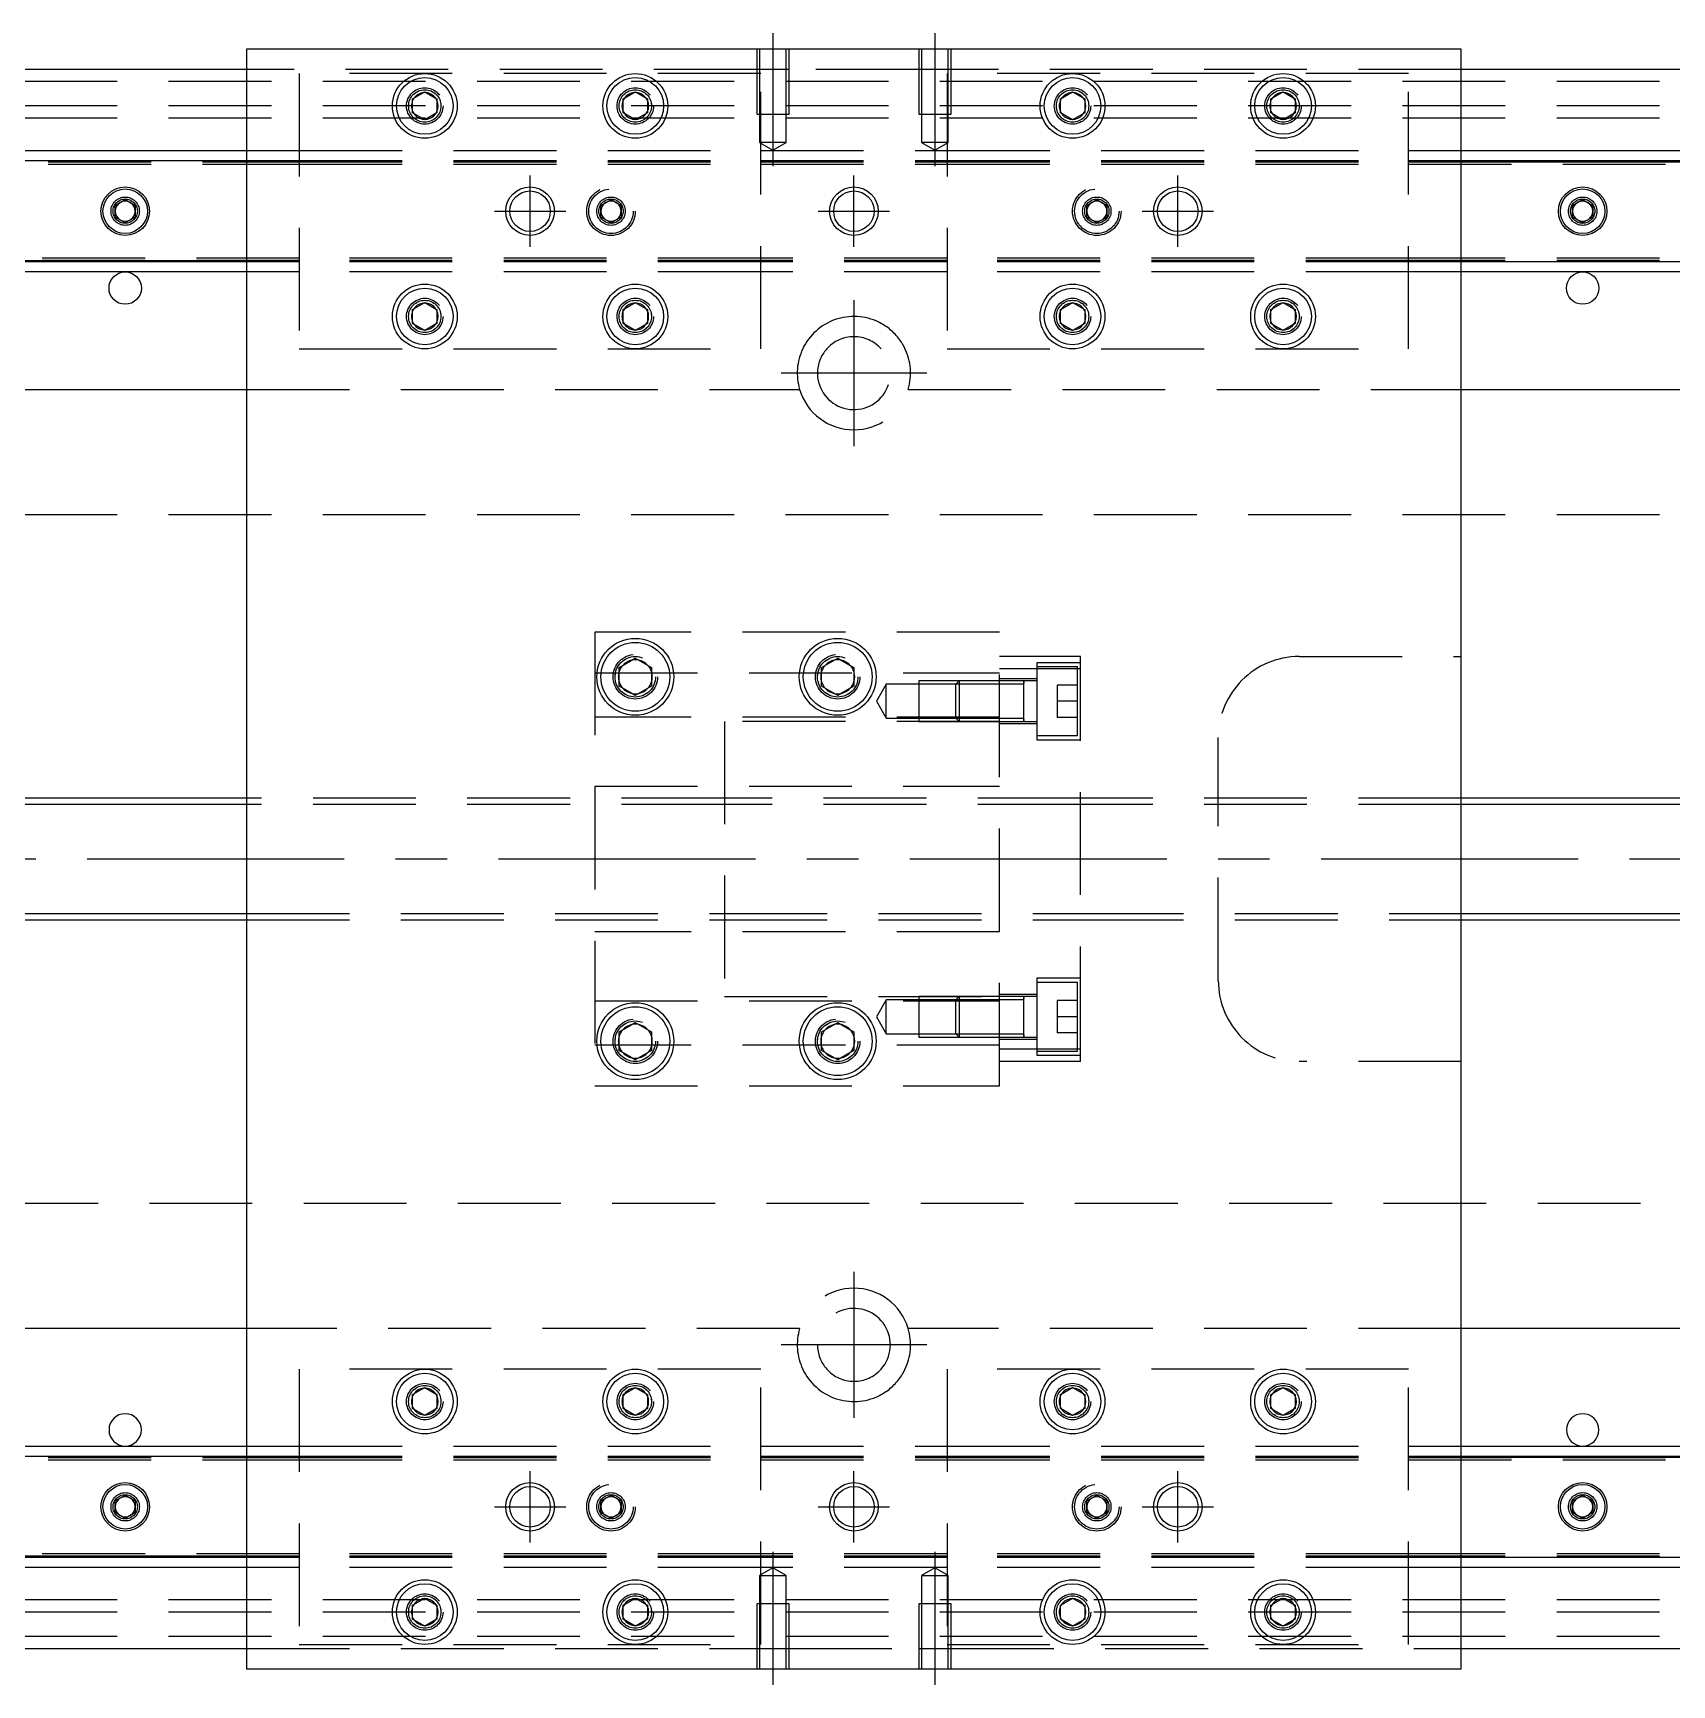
# Model space of a CAD drawing. Extents: x -14 to 789, y -276 to 102.
# Drawn here: x 188.6 to 391, y -102 to 102 of the extents above; entities that cross this region are included whole.
import ezdxf

# ---------------------------------------------------------------- set-up
doc = ezdxf.new("R2010")
doc.units = 0
doc.linetypes.add('CENTER', pattern=[50.8, 31.75, -6.35, 6.35, -6.35])
doc.linetypes.add('DASHED', pattern=[19.05, 12.7, -6.35])
doc.layers.get('0').update_dxf_attribs({"linetype": 'CONTINUOUS'})
doc.layers.add('CENTER', color=1, linetype='CENTER')

msp = doc.modelspace()

# ---------------------------------------------------------------- linework, layer by layer
at = {"color": 7, "linetype": 'CONTINUOUS'}
for p, q in [((215, 100), (215, -100)), ((365, 100), (215, 100)), ((365, -100), (365, 100)), ((215, 97.5), (0, 97.5)), ((580, 97.5), (365, 97.5)), ((235.5, 93.866026), (237, 94.73205)), ((235.5, 92.133974), (235.5, 93.866026)), ((237, 94.73205), (238.5, 93.866026)), ((238.5, 93.866026), (238.5, 92.133974)), ((261.5, 93.866026), (263, 94.73205)), ((261.5, 92.133974), (261.5, 93.866026)), ((263, 94.73205), (264.5, 93.866026)), ((264.5, 93.866026), (264.5, 92.133974)), ((315.5, 93.866026), (317, 94.73205)), ((315.5, 92.133974), (315.5, 93.866026)), ((317, 94.73205), (318.5, 93.866026)), ((318.5, 93.866026), (318.5, 92.133974)), ((341.5, 93.866026), (343, 94.73205)), ((341.5, 92.133974), (341.5, 93.866026)), ((343, 94.73205), (344.5, 93.866026)), ((344.5, 93.866026), (344.5, 92.133974)), ((237, 91.26795), (235.5, 92.133974)), ((238.5, 92.133974), (237, 91.26795)), ((263, 91.26795), (261.5, 92.133974)), ((264.5, 92.133974), (263, 91.26795)), ((317, 91.26795), (315.5, 92.133974)), ((318.5, 92.133974), (317, 91.26795)), ((343, 91.26795), (341.5, 92.133974)), ((344.5, 92.133974), (343, 91.26795)), ((0, 87.5), (215, 87.5)), ((0, 86.247728), (215, 86.247728)), ((365, 87.5), (580, 87.5)), ((365, 86.247728), (580, 86.247728)), ((198.75, 80.721688), (200, 81.443376)), ((198.75, 79.278312), (198.75, 80.721688)), ((200, 81.443376), (201.25, 80.721688)), ((201.25, 80.721688), (201.25, 79.278312)), ((378.75, 80.721688), (380, 81.443376)), ((378.75, 79.278312), (378.75, 80.721688)), ((380, 81.443376), (381.25, 80.721688)), ((381.25, 80.721688), (381.25, 79.278312)), ((200, 78.556624), (198.75, 79.278312)), ((201.25, 79.278312), (200, 78.556624)), ((380, 78.556624), (378.75, 79.278312)), ((381.25, 79.278312), (380, 78.556624)), ((215, 73.752272), (0, 73.752272)), ((580, 73.752272), (365, 73.752272)), ((215, 72.5), (0, 72.5)), ((580, 72.5), (365, 72.5)), ((235.5, 67.866026), (237, 68.73205)), ((235.5, 66.133974), (235.5, 67.866026)), ((237, 68.73205), (238.5, 67.866026)), ((238.5, 67.866026), (238.5, 66.133974)), ((261.5, 67.866026), (263, 68.73205)), ((261.5, 66.133974), (261.5, 67.866026)), ((263, 68.73205), (264.5, 67.866026)), ((264.5, 67.866026), (264.5, 66.133974)), ((315.5, 67.866026), (317, 68.73205)), ((315.5, 66.133974), (315.5, 67.866026)), ((317, 68.73205), (318.5, 67.866026)), ((318.5, 67.866026), (318.5, 66.133974)), ((341.5, 67.866026), (343, 68.73205)), ((341.5, 66.133974), (341.5, 67.866026)), ((343, 68.73205), (344.5, 67.866026)), ((344.5, 67.866026), (344.5, 66.133974)), ((237, 65.26795), (235.5, 66.133974)), ((238.5, 66.133974), (237, 65.26795)), ((263, 65.26795), (261.5, 66.133974)), ((264.5, 66.133974), (263, 65.26795)), ((317, 65.26795), (315.5, 66.133974)), ((318.5, 66.133974), (317, 65.26795)), ((343, 65.26795), (341.5, 66.133974)), ((344.5, 66.133974), (343, 65.26795)), ((176.708204, 58), (215, 58)), ((365, 58), (403.291796, 58)), ((261, 23.6547), (263, 24.809402)), ((263, 24.809402), (265, 23.6547)), ((286, 23.6547), (288, 24.809402)), ((288, 24.809402), (290, 23.6547)), ((261, 21.3453), (261, 23.6547)), ((265, 23.6547), (265, 21.3453)), ((286, 21.3453), (286, 23.6547)), ((290, 23.6547), (290, 21.3453)), ((263, 20.190598), (261, 21.3453)), ((265, 21.3453), (263, 20.190598)), ((288, 20.190598), (286, 21.3453)), ((290, 21.3453), (288, 20.190598)), ((311, 16.985566), (311, 16.986424)), ((215, 7.5), (40.5, 7.5)), ((530, 7.5), (365, 7.5)), ((40.5, -7.5), (215, -7.5)), ((365, -7.5), (530, -7.5)), ((311, -17.385572), (311, -16.985566)), ((261, -21.3453), (263, -20.190598)), ((263, -20.190598), (265, -21.3453)), ((286, -21.3453), (288, -20.190598)), ((288, -20.190598), (290, -21.3453)), ((261, -23.6547), (261, -21.3453)), ((265, -21.3453), (265, -23.6547)), ((286, -23.6547), (286, -21.3453)), ((290, -21.3453), (290, -23.6547)), ((311, -21.985576), (311, -21.585572)), ((263, -24.809402), (261, -23.6547)), ((265, -23.6547), (263, -24.809402)), ((288, -24.809402), (286, -23.6547)), ((290, -23.6547), (288, -24.809402)), ((215, -58), (176.708204, -58)), ((403.291796, -58), (365, -58)), ((235.5, -66.133974), (237, -65.26795)), ((237, -65.26795), (238.5, -66.133974)), ((261.5, -66.133974), (263, -65.26795)), ((263, -65.26795), (264.5, -66.133974)), ((315.5, -66.133974), (317, -65.26795)), ((317, -65.26795), (318.5, -66.133974)), ((341.5, -66.133974), (343, -65.26795)), ((343, -65.26795), (344.5, -66.133974)), ((235.5, -67.866026), (235.5, -66.133974)), ((238.5, -66.133974), (238.5, -67.866026)), ((261.5, -67.866026), (261.5, -66.133974)), ((264.5, -66.133974), (264.5, -67.866026)), ((315.5, -67.866026), (315.5, -66.133974)), ((318.5, -66.133974), (318.5, -67.866026)), ((341.5, -67.866026), (341.5, -66.133974)), ((344.5, -66.133974), (344.5, -67.866026)), ((237, -68.73205), (235.5, -67.866026)), ((238.5, -67.866026), (237, -68.73205)), ((263, -68.73205), (261.5, -67.866026)), ((264.5, -67.866026), (263, -68.73205)), ((317, -68.73205), (315.5, -67.866026)), ((318.5, -67.866026), (317, -68.73205)), ((343, -68.73205), (341.5, -67.866026)), ((344.5, -67.866026), (343, -68.73205)), ((0, -72.5), (215, -72.5)), ((365, -72.5), (580, -72.5)), ((0, -73.752272), (215, -73.752272)), ((365, -73.752272), (580, -73.752272)), ((198.75, -79.278312), (200, -78.556624)), ((198.75, -80.721688), (198.75, -79.278312)), ((200, -78.556624), (201.25, -79.278312)), ((201.25, -79.278312), (201.25, -80.721688)), ((378.75, -79.278312), (380, -78.556624)), ((378.75, -80.721688), (378.75, -79.278312)), ((380, -78.556624), (381.25, -79.278312)), ((381.25, -79.278312), (381.25, -80.721688)), ((200, -81.443376), (198.75, -80.721688)), ((201.25, -80.721688), (200, -81.443376)), ((380, -81.443376), (378.75, -80.721688)), ((381.25, -80.721688), (380, -81.443376)), ((215, -86.247728), (0, -86.247728)), ((215, -87.5), (0, -87.5)), ((580, -86.247728), (365, -86.247728)), ((580, -87.5), (365, -87.5)), ((235.5, -92.133974), (237, -91.26795)), ((237, -91.26795), (238.5, -92.133974)), ((261.5, -92.133974), (263, -91.26795)), ((263, -91.26795), (264.5, -92.133974)), ((315.5, -92.133974), (317, -91.26795)), ((317, -91.26795), (318.5, -92.133974)), ((341.5, -92.133974), (343, -91.26795)), ((343, -91.26795), (344.5, -92.133974)), ((235.5, -93.866026), (235.5, -92.133974)), ((238.5, -92.133974), (238.5, -93.866026)), ((261.5, -93.866026), (261.5, -92.133974)), ((264.5, -92.133974), (264.5, -93.866026)), ((315.5, -93.866026), (315.5, -92.133974)), ((318.5, -92.133974), (318.5, -93.866026)), ((341.5, -93.866026), (341.5, -92.133974)), ((344.5, -92.133974), (344.5, -93.866026)), ((237, -94.73205), (235.5, -93.866026)), ((238.5, -93.866026), (237, -94.73205)), ((263, -94.73205), (261.5, -93.866026)), ((264.5, -93.866026), (263, -94.73205)), ((317, -94.73205), (315.5, -93.866026)), ((318.5, -93.866026), (317, -94.73205)), ((343, -94.73205), (341.5, -93.866026)), ((344.5, -93.866026), (343, -94.73205)), ((0, -97.5), (215, -97.5)), ((365, -97.5), (580, -97.5)), ((215, -100), (365, -100))]:
    msp.add_line(p, q, dxfattribs=at)
at = {"color": 3, "linetype": 'DASHED'}
for p, q in [((278.000006, 100), (278.000006, 92)), ((278.35, 100), (278.35, 92)), ((281.65, 92), (281.65, 100)), ((281.999994, 92), (281.999994, 100)), ((298.000006, 100), (298.000006, 92)), ((298.35, 100), (298.35, 92)), ((301.65, 92), (301.65, 100)), ((301.999994, 92), (301.999994, 100)), ((580, 96), (0, 96)), ((278.000006, 97.5), (215, 97.5)), ((278.5, 97), (221.5, 97)), ((221.5, 97), (221.5, 63)), ((281.999994, 97.5), (278.000006, 97.5)), ((278.5, 63), (278.5, 97)), ((298.000006, 97.5), (281.999994, 97.5)), ((301.999994, 97.5), (298.000006, 97.5)), ((301.5, 97), (301.5, 63)), ((358.5, 97), (301.5, 97)), ((365, 97.5), (301.999994, 97.5)), ((358.5, 63), (358.5, 97)), ((580, 93), (0, 93)), ((235, 93), (235.030168, 93.346066)), ((264.973226, 93.326156), (265, 93)), ((278.000006, 92), (281.999994, 92)), ((278.35, 92), (278.35, 88.5)), ((281.65, 88.5), (281.65, 92)), ((298.000006, 92), (301.999994, 92)), ((298.35, 92), (298.35, 88.5)), ((301.65, 88.5), (301.65, 92)), ((315, 93), (315.023172, 93.30356)), ((344.973226, 93.326156), (345, 93)), ((580, 91.5), (0, 91.5)), ((281.65, 88.5), (278.35, 88.5)), ((278.35, 88.5), (280, 87.547372)), ((280, 87.547372), (281.65, 88.5)), ((301.65, 88.5), (298.35, 88.5)), ((298.35, 88.5), (300, 87.547372)), ((300, 87.547372), (301.65, 88.5)), ((0, 86.1147), (215, 86.1147)), ((0, 86.1), (221.5, 86.1)), ((0, 85.8), (221.5, 85.8)), ((215, 87.5), (221.5, 87.5)), ((215, 86.247728), (221.5, 86.247728)), ((215, 86.1147), (221.5, 86.1147)), ((221.5, 87.5), (278.5, 87.5)), ((221.5, 86.247728), (278.5, 86.247728)), ((221.5, 86.1147), (278.5, 86.1147)), ((221.5, 86.1), (278.5, 86.1)), ((221.5, 86.1), (278.5, 86.1)), ((221.5, 85.8), (278.5, 85.8)), ((221.5, 85.8), (278.5, 85.8)), ((278.5, 87.5), (301.5, 87.5)), ((278.5, 86.247728), (301.5, 86.247728)), ((278.5, 86.1147), (301.5, 86.1147)), ((278.5, 86.1), (301.5, 86.1)), ((278.5, 85.8), (301.5, 85.8)), ((301.5, 87.5), (358.5, 87.5)), ((301.5, 86.247728), (358.5, 86.247728)), ((301.5, 86.1147), (358.5, 86.1147)), ((301.5, 86.1), (358.5, 86.1)), ((301.5, 86.1), (358.5, 86.1)), ((301.5, 85.8), (358.5, 85.8)), ((301.5, 85.8), (358.5, 85.8)), ((358.5, 87.5), (365, 87.5)), ((358.5, 86.247728), (365, 86.247728)), ((358.5, 86.1147), (365, 86.1147)), ((358.5, 86.1), (580, 86.1)), ((358.5, 85.8), (580, 85.8)), ((365, 86.1147), (580, 86.1147)), ((201.477374, 80.25955), (201.5, 80)), ((258.5, 80), (258.516134, 80.21941)), ((258.75, 80.721688), (260, 81.443376)), ((258.75, 79.278312), (258.75, 80.721688)), ((260, 81.443376), (261.25, 80.721688)), ((261.25, 80.721688), (261.25, 79.278312)), ((318.75, 80.721688), (320, 81.443376)), ((318.75, 79.278312), (318.75, 80.721688)), ((320, 81.443376), (321.25, 80.721688)), ((321.25, 80.721688), (321.25, 79.278312)), ((321.477374, 80.25955), (321.5, 80)), ((378.5, 80), (378.516134, 80.21941)), ((260, 78.556624), (258.75, 79.278312)), ((261.25, 79.278312), (260, 78.556624)), ((320, 78.556624), (318.75, 79.278312)), ((321.25, 79.278312), (320, 78.556624)), ((221.5, 74.2), (0, 74.2)), ((221.5, 73.9), (0, 73.9)), ((215, 73.8853), (0, 73.8853)), ((221.5, 73.8853), (215, 73.8853)), ((221.5, 73.752272), (215, 73.752272)), ((278.5, 74.2), (221.5, 74.2)), ((278.5, 73.9), (221.5, 73.9)), ((278.5, 73.8853), (221.5, 73.8853)), ((278.5, 73.752272), (221.5, 73.752272)), ((301.5, 74.2), (278.5, 74.2)), ((301.5, 73.9), (278.5, 73.9)), ((301.5, 73.8853), (278.5, 73.8853)), ((301.5, 73.752272), (278.5, 73.752272)), ((358.5, 74.2), (301.5, 74.2)), ((358.5, 73.9), (301.5, 73.9)), ((358.5, 73.8853), (301.5, 73.8853)), ((358.5, 73.752272), (301.5, 73.752272)), ((580, 74.2), (358.5, 74.2)), ((580, 73.9), (358.5, 73.9)), ((365, 73.8853), (358.5, 73.8853)), ((365, 73.752272), (358.5, 73.752272)), ((580, 73.8853), (365, 73.8853)), ((221.5, 72.5), (215, 72.5)), ((278.5, 72.5), (221.5, 72.5)), ((301.5, 72.5), (278.5, 72.5)), ((358.5, 72.5), (301.5, 72.5)), ((365, 72.5), (358.5, 72.5)), ((238.973226, 67.326156), (239, 67)), ((264.973226, 67.326156), (265, 67)), ((344.973226, 67.326156), (345, 67)), ((315, 67), (315.023172, 67.30356)), ((221.5, 63), (278.5, 63)), ((301.5, 63), (358.5, 63)), ((215, 58), (283.291796, 58)), ((296.708204, 58), (365, 58)), ((580, 42.5), (12.5, 42.5)), ((258, 28), (258, -28)), ((308, 28), (258, 28)), ((308, -28), (308, 28)), ((318, 25), (308, 25)), ((318, 23.49468), (318, 25)), ((345, 25), (365, 25)), ((258, 23), (308, 23)), ((260.5, 22.5), (260.534018, 22.911016)), ((285.5, 22.5), (285.52689, 22.865682)), ((318, 23.49468), (308, 23.49468)), ((312.6, 24.235572), (312.6, 14.735572)), ((318, 24.235572), (312.6, 24.235572)), ((317.6, 23.735572), (312.6, 23.735572)), ((317.6, 15.235572), (317.6, 23.735572)), ((318, -23.49468), (318, 23.49468)), ((294, 21.585572), (292.787564, 19.485572)), ((294, 17.385572), (294, 21.585572)), ((298, 21.585572), (294, 21.585572)), ((298, 21.985566), (298, 16.985576)), ((303, 21.985566), (298, 21.985566)), ((302.6, 21.585572), (298, 21.585572)), ((303, 21.985572), (302.6, 21.585572)), ((302.6, 17.385572), (302.6, 21.585572)), ((308, 21.585572), (302.6, 21.585572)), ((303, 21.985572), (303, 16.985572)), ((308, 21.98557), (303, 21.985572)), ((308, 21.985566), (303, 21.985566)), ((312.6, 22.235572), (308, 22.235572)), ((311.005, 21.985572), (308, 21.98557)), ((311, 21.585572), (308, 21.585572)), ((312.6, 21.985572), (310.995, 21.985572)), ((311, 21.728174), (311, 21.985572)), ((311, 21.985572), (311, 21.728122)), ((311, 17.24302), (311, 21.728174)), ((315.1, 21.485572), (315.1, 19.485572)), ((317.6, 21.485572), (315.1, 21.485572)), ((292.787564, 19.485572), (294, 17.385572)), ((317.6, 19.485572), (315.1, 19.485572)), ((315.1, 19.485572), (315.1, 17.485572)), ((308, 17.5), (258, 17.5)), ((274, 17), (274, -17)), ((308, 17), (274, 17)), ((294, 17.385572), (298, 17.385572)), ((298, 17.385572), (302.6, 17.385572)), ((298, 16.985576), (303, 16.985576)), ((302.6, 17.385572), (303, 16.985572)), ((302.6, 17.385572), (308, 17.385572)), ((303, 16.985576), (308, 16.985576)), ((303, 16.985572), (308, 16.985574)), ((308, 17.385572), (311, 17.385572)), ((308, 16.985574), (311.005, 16.985572)), ((308, 16.735572), (312.6, 16.735572)), ((310.995, 16.985572), (312.6, 16.985572)), ((311, 17.243038), (311, 16.985572)), ((311, 16.985572), (311, 17.24302)), ((317.6, 17.485572), (315.1, 17.485572)), ((312.6, 15.235572), (317.6, 15.235572)), ((312.6, 14.735572), (318, 14.735572)), ((335, -15), (335, 15)), ((258, 9), (308, 9)), ((274, 7.5), (215, 7.5)), ((274, 6.75), (215, 6.75)), ((318, 7.5), (274, 7.5)), ((318, 6.75), (274, 6.75)), ((365, 7.5), (318, 7.5)), ((365, 6.75), (318, 6.75)), ((215, -6.75), (274, -6.75)), ((215, -7.5), (274, -7.5)), ((274, -6.75), (318, -6.75)), ((274, -7.5), (318, -7.5)), ((318, -6.75), (365, -6.75)), ((318, -7.5), (365, -7.5)), ((308, -9), (258, -9)), ((312.6, -14.735572), (312.6, -24.235572)), ((318, -14.735572), (312.6, -14.735572)), ((317.6, -15.235572), (312.6, -15.235572)), ((317.6, -23.735572), (317.6, -15.235572)), ((258, -17.5), (308, -17.5)), ((274, -17), (308, -17)), ((294, -17.385572), (292.787564, -19.485572)), ((294, -21.585572), (294, -17.385572)), ((298, -17.385572), (294, -17.385572)), ((298, -16.985576), (298, -21.985566)), ((303, -16.985576), (298, -16.985576)), ((302.6, -17.385572), (298, -17.385572)), ((303, -16.985572), (302.6, -17.385572)), ((302.6, -21.585572), (302.6, -17.385572)), ((308, -17.385572), (302.6, -17.385572)), ((303, -16.985572), (303, -21.985572)), ((308, -16.985574), (303, -16.985572)), ((308, -16.985576), (303, -16.985576)), ((312.6, -16.735572), (308, -16.735572)), ((311.005, -16.985572), (308, -16.985574)), ((311, -17.385572), (308, -17.385572)), ((312.6, -16.985572), (310.995, -16.985572)), ((311, -17.24297), (311, -16.985572)), ((311, -16.985572), (311, -17.24302)), ((311, -21.728122), (311, -17.24297)), ((315.1, -17.485572), (315.1, -19.485572)), ((317.6, -17.485572), (315.1, -17.485572)), ((292.787564, -19.485572), (294, -21.585572)), ((317.6, -19.485572), (315.1, -19.485572)), ((315.1, -19.485572), (315.1, -21.485572)), ((260.5, -22.5), (260.534018, -22.088984)), ((285.5, -22.5), (285.52689, -22.134318)), ((294, -21.585572), (298, -21.585572)), ((298, -21.585572), (302.6, -21.585572)), ((298, -21.985566), (303, -21.985566)), ((302.6, -21.585572), (303, -21.985572)), ((302.6, -21.585572), (308, -21.585572)), ((303, -21.985566), (308, -21.985566)), ((303, -21.985572), (308, -21.98557)), ((308, -21.585572), (311, -21.585572)), ((308, -21.98557), (311.005, -21.985572)), ((308, -22.235572), (312.6, -22.235572)), ((310.995, -21.985572), (312.6, -21.985572)), ((311, -21.728104), (311, -21.985572)), ((311, -21.985572), (311, -21.728122)), ((317.6, -21.485572), (315.1, -21.485572)), ((308, -23), (258, -23)), ((318, -23.49468), (308, -23.49468)), ((312.6, -23.735572), (317.6, -23.735572)), ((312.6, -24.235572), (318, -24.235572)), ((318, -25), (318, -23.49468)), ((318, -25), (308, -25)), ((365, -25), (345, -25)), ((258, -28), (308, -28)), ((12.5, -42.5), (580, -42.5)), ((283.291796, -58), (215, -58)), ((365, -58), (296.708204, -58)), ((278.5, -63), (221.5, -63)), ((221.5, -63), (221.5, -97)), ((278.5, -97), (278.5, -63)), ((301.5, -63), (301.5, -97)), ((358.5, -63), (301.5, -63)), ((358.5, -97), (358.5, -63)), ((238.973226, -66.673844), (239, -67)), ((264.973226, -66.673844), (265, -67)), ((318.973226, -66.673844), (319, -67)), ((344.973226, -66.673844), (345, -67)), ((215, -72.5), (221.5, -72.5)), ((221.5, -72.5), (278.5, -72.5)), ((278.5, -72.5), (301.5, -72.5)), ((301.5, -72.5), (358.5, -72.5)), ((358.5, -72.5), (365, -72.5)), ((0, -73.8853), (215, -73.8853)), ((0, -73.9), (221.5, -73.9)), ((0, -74.2), (221.5, -74.2)), ((215, -73.752272), (221.5, -73.752272)), ((215, -73.8853), (221.5, -73.8853)), ((221.5, -73.752272), (278.5, -73.752272)), ((221.5, -73.8853), (278.5, -73.8853)), ((221.5, -73.9), (278.5, -73.9)), ((221.5, -74.2), (278.5, -74.2)), ((278.5, -73.752272), (301.5, -73.752272)), ((278.5, -73.8853), (301.5, -73.8853)), ((278.5, -73.9), (301.5, -73.9)), ((278.5, -74.2), (301.5, -74.2)), ((301.5, -73.752272), (358.5, -73.752272)), ((301.5, -73.8853), (358.5, -73.8853)), ((301.5, -73.9), (358.5, -73.9)), ((301.5, -74.2), (358.5, -74.2)), ((358.5, -73.752272), (365, -73.752272)), ((358.5, -73.8853), (365, -73.8853)), ((358.5, -73.9), (580, -73.9)), ((358.5, -74.2), (580, -74.2)), ((365, -73.8853), (580, -73.8853)), ((258.75, -79.278312), (260, -78.556624)), ((258.75, -80.721688), (258.75, -79.278312)), ((260, -78.556624), (261.25, -79.278312)), ((261.25, -79.278312), (261.25, -80.721688)), ((318.75, -79.278312), (320, -78.556624)), ((318.75, -80.721688), (318.75, -79.278312)), ((320, -78.556624), (321.25, -79.278312)), ((321.25, -79.278312), (321.25, -80.721688)), ((198.5, -80), (198.516134, -79.78059)), ((260, -81.443376), (258.75, -80.721688)), ((261.25, -80.721688), (260, -81.443376)), ((261.477374, -79.74045), (261.5, -80)), ((318.5, -80), (318.52041, -79.75339)), ((320, -81.443376), (318.75, -80.721688)), ((321.25, -80.721688), (320, -81.443376)), ((378.5, -80), (378.516134, -79.78059)), ((221.5, -85.8), (0, -85.8)), ((221.5, -86.1), (0, -86.1)), ((215, -86.1147), (0, -86.1147)), ((221.5, -86.1147), (215, -86.1147)), ((221.5, -86.247728), (215, -86.247728)), ((221.5, -87.5), (215, -87.5)), ((278.5, -85.8), (221.5, -85.8)), ((278.5, -85.8), (221.5, -85.8)), ((278.5, -86.1), (221.5, -86.1)), ((278.5, -86.1), (221.5, -86.1)), ((278.5, -86.1147), (221.5, -86.1147)), ((278.5, -86.247728), (221.5, -86.247728)), ((278.5, -87.5), (221.5, -87.5)), ((280, -87.547372), (278.35, -88.5)), ((301.5, -85.8), (278.5, -85.8)), ((301.5, -86.1), (278.5, -86.1)), ((301.5, -86.1147), (278.5, -86.1147)), ((301.5, -86.247728), (278.5, -86.247728)), ((301.5, -87.5), (278.5, -87.5)), ((281.65, -88.5), (280, -87.547372)), ((300, -87.547372), (298.35, -88.5)), ((301.65, -88.5), (300, -87.547372)), ((358.5, -85.8), (301.5, -85.8)), ((358.5, -85.8), (301.5, -85.8)), ((358.5, -86.1), (301.5, -86.1)), ((358.5, -86.1), (301.5, -86.1)), ((358.5, -86.1147), (301.5, -86.1147)), ((358.5, -86.247728), (301.5, -86.247728)), ((358.5, -87.5), (301.5, -87.5)), ((580, -85.8), (358.5, -85.8)), ((580, -86.1), (358.5, -86.1)), ((365, -86.1147), (358.5, -86.1147)), ((365, -86.247728), (358.5, -86.247728)), ((365, -87.5), (358.5, -87.5)), ((580, -86.1147), (365, -86.1147)), ((278.35, -88.5), (280, -88.5)), ((278.35, -88.5), (278.35, -92)), ((280, -88.5), (281.65, -88.5)), ((281.65, -92), (281.65, -88.5)), ((298.35, -88.5), (300, -88.5)), ((298.35, -88.5), (298.35, -92)), ((300, -88.5), (301.65, -88.5)), ((301.65, -92), (301.65, -88.5)), ((580, -91.5), (0, -91.5)), ((580, -93), (0, -93)), ((238.973226, -92.673844), (239, -93)), ((264.973226, -92.673844), (265, -93)), ((281.999994, -92), (278.000006, -92)), ((278.000006, -92), (278.000006, -100)), ((278.35, -92), (278.35, -100)), ((281.65, -100), (281.65, -92)), ((281.999994, -100), (281.999994, -92)), ((301.999994, -92), (298.000006, -92)), ((298.000006, -92), (298.000006, -100)), ((298.35, -92), (298.35, -100)), ((301.65, -100), (301.65, -92)), ((301.999994, -100), (301.999994, -92)), ((315, -93), (315.023172, -92.69644)), ((344.973226, -92.673844), (345, -93)), ((580, -96), (0, -96)), ((215, -97.5), (278.000006, -97.5)), ((221.5, -97), (278.5, -97)), ((278.000006, -97.5), (281.999994, -97.5)), ((281.999994, -97.5), (298.000006, -97.5)), ((298.000006, -97.5), (301.999994, -97.5)), ((301.5, -97), (358.5, -97)), ((301.999994, -97.5), (365, -97.5))]:
    msp.add_line(p, q, dxfattribs=at)
at = {"color": 3, "linetype": 'CONTINUOUS'}
for p, q in [((215, 6.75), (40.5, 6.75)), ((530, 6.75), (365, 6.75)), ((40.5, -6.75), (215, -6.75)), ((365, -6.75), (530, -6.75))]:
    msp.add_line(p, q, dxfattribs=at)
at = {"color": 7, "linetype": 'CONTINUOUS'}
for centre, radius in [((237, 93), 4), ((237, 93), 3.5), ((263, 93), 4), ((263, 93), 3.5), ((317, 93), 4), ((317, 93), 3.5), ((343, 93), 4), ((343, 93), 3.5), ((200, 80), 3), ((200, 80), 2.75), ((250, 80), 2.5), ((290, 80), 3), ((290, 80), 2.5), ((330, 80), 2.5), ((380, 80), 3), ((380, 80), 2.75), ((200, 70.5), 2), ((380, 70.5), 2), ((237, 67), 4), ((237, 67), 3.5), ((263, 67), 4), ((263, 67), 3.5), ((317, 67), 4), ((317, 67), 3.5), ((343, 67), 4), ((343, 67), 3.5), ((263, 22.5), 4.75), ((263, 22.5), 4.25), ((288, 22.5), 4.75), ((288, 22.5), 4.25), ((263, -22.5), 4.75), ((263, -22.5), 4.25), ((288, -22.5), 4.75), ((288, -22.5), 4.25), ((237, -67), 4), ((263, -67), 4), ((317, -67), 4), ((343, -67), 4), ((237, -67), 3.5), ((263, -67), 3.5), ((317, -67), 3.5), ((343, -67), 3.5), ((200, -80), 3), ((200, -80), 2.75), ((250, -80), 2.5), ((290, -80), 3), ((290, -80), 2.5), ((330, -80), 2.5), ((380, -80), 3), ((380, -80), 2.75), ((237, -93), 4), ((237, -93), 3.5), ((263, -93), 4), ((263, -93), 3.5), ((317, -93), 4), ((317, -93), 3.5), ((343, -93), 4), ((343, -93), 3.5)]:
    msp.add_circle(centre, radius, dxfattribs=at)
at = {"color": 3, "linetype": 'DASHED'}
for centre, radius in [((237, 93), 2.25), ((237, 93), 2), ((263, 93), 2.25), ((263, 93), 2), ((317, 93), 2.25), ((317, 93), 2), ((343, 93), 2.25), ((343, 93), 2), ((200, 80), 1.75), ((260, 80), 3), ((260, 80), 2.75), ((260, 80), 1.75), ((320, 80), 3), ((320, 80), 2.75), ((320, 80), 1.75), ((380, 80), 1.75), ((200, 80), 1.5), ((260, 80), 1.5), ((320, 80), 1.5), ((380, 80), 1.5), ((237, 67), 2.25), ((237, 67), 2), ((263, 67), 2.25), ((263, 67), 2), ((317, 67), 2.25), ((317, 67), 2), ((343, 67), 2.25), ((343, 67), 2), ((263, 22.5), 2.75), ((263, 22.5), 2.5), ((288, 22.5), 2.75), ((288, 22.5), 2.5), ((263, -22.5), 2.75), ((263, -22.5), 2.5), ((288, -22.5), 2.75), ((288, -22.5), 2.5), ((237, -67), 2.25), ((237, -67), 2), ((263, -67), 2.25), ((263, -67), 2), ((317, -67), 2.25), ((317, -67), 2), ((343, -67), 2.25), ((343, -67), 2), ((260, -80), 3), ((260, -80), 2.75), ((320, -80), 3), ((320, -80), 2.75), ((200, -80), 1.75), ((200, -80), 1.5), ((260, -80), 1.75), ((260, -80), 1.5), ((320, -80), 1.75), ((320, -80), 1.5), ((380, -80), 1.75), ((380, -80), 1.5), ((237, -93), 2.25), ((237, -93), 2), ((263, -93), 2.25), ((263, -93), 2), ((317, -93), 2.25), ((317, -93), 2), ((343, -93), 2.25), ((343, -93), 2)]:
    msp.add_circle(centre, radius, dxfattribs=at)
at = {"color": 3, "linetype": 'CONTINUOUS'}
for centre in [(250, 80), (330, 80), (250, -80), (330, -80)]:
    msp.add_circle(centre, 3, dxfattribs=at)
at = {"color": 7, "linetype": 'CONTINUOUS'}
for centre, radius, start, end in [((237, 93), 1.65, 144.619977, 155.380023), ((237, 93), 1.65, 95.380023, 144.619977), ((237, 93), 1.65, 84.619977, 95.380023), ((237, 93), 1.65, 35.380023, 84.619977), ((237, 93), 1.65, 24.619977, 35.380023), ((263, 93), 1.65, 144.619977, 155.380023), ((263, 93), 1.65, 95.380023, 144.619977), ((263, 93), 1.65, 84.619977, 95.380023), ((263, 93), 1.65, 35.380023, 84.619977), ((263, 93), 1.65, 24.619977, 35.380023), ((317, 93), 1.65, 144.619977, 155.380023), ((317, 93), 1.65, 95.380023, 144.619977), ((317, 93), 1.65, 84.619977, 95.380023), ((317, 93), 1.65, 35.380023, 84.619977), ((317, 93), 1.65, 24.619977, 35.380023), ((343, 93), 1.65, 144.619977, 155.380023), ((343, 93), 1.65, 95.380023, 144.619977), ((343, 93), 1.65, 84.619977, 95.380023), ((343, 93), 1.65, 35.380023, 84.619977), ((343, 93), 1.65, 24.619977, 35.380023), ((237, 93), 1.65, 155.380023, 180), ((237, 93), 1.65, 180, 204.619977), ((237, 93), 1.65, 204.619977, 215.380023), ((237, 93), 1.65, 215.380023, 264.619977), ((237, 93), 1.65, 275.380023, 324.619977), ((237, 93), 1.65, 324.619977, 335.380023), ((237, 93), 1.65, 335.380023, 24.619977), ((263, 93), 1.65, 155.380023, 180), ((263, 93), 1.65, 180, 204.619977), ((263, 93), 1.65, 204.619977, 215.380023), ((263, 93), 1.65, 215.380023, 264.619977), ((263, 93), 1.65, 275.380023, 324.619977), ((263, 93), 1.65, 324.619977, 335.380023), ((263, 93), 1.65, 335.380023, 24.619977), ((317, 93), 1.65, 155.380023, 180), ((317, 93), 1.65, 180, 204.619977), ((317, 93), 1.65, 204.619977, 215.380023), ((317, 93), 1.65, 215.380023, 264.619977), ((317, 93), 1.65, 275.380023, 324.619977), ((317, 93), 1.65, 324.619977, 335.380023), ((317, 93), 1.65, 335.380023, 24.619977), ((343, 93), 1.65, 155.380023, 180), ((343, 93), 1.65, 180, 204.619977), ((343, 93), 1.65, 204.619977, 215.380023), ((343, 93), 1.65, 215.380023, 264.619977), ((343, 93), 1.65, 275.380023, 324.619977), ((343, 93), 1.65, 324.619977, 335.380023), ((343, 93), 1.65, 335.380023, 24.619977), ((237, 93), 1.65, 264.619977, 275.380023), ((263, 93), 1.65, 264.619977, 275.380023), ((317, 93), 1.65, 264.619977, 275.380023), ((343, 93), 1.65, 264.619977, 275.380023), ((200, 80), 1.25, 120, 180), ((200, 80), 1.25, 180, 240), ((200, 80), 1.25, 60, 120), ((200, 80), 1.25, 0, 60), ((200, 80), 1.25, 300, 0), ((260, 80), 1.25, 300, 180), ((260, 80), 1.25, 180, 240), ((320, 80), 1.25, 300, 180), ((320, 80), 1.25, 180, 240), ((380, 80), 1.25, 120, 180), ((380, 80), 1.25, 180, 240), ((380, 80), 1.25, 60, 120), ((380, 80), 1.25, 0, 60), ((380, 80), 1.25, 300, 0), ((200, 80), 1.25, 240, 300), ((260, 80), 1.25, 240, 300), ((320, 80), 1.25, 240, 300), ((380, 80), 1.25, 240, 300), ((237, 67), 1.65, 155.380023, 180), ((237, 67), 1.65, 144.619977, 155.380023), ((237, 67), 1.65, 95.380023, 144.619977), ((237, 67), 1.65, 84.619977, 95.380023), ((237, 67), 1.65, 35.380023, 84.619977), ((237, 67), 1.65, 24.619977, 35.380023), ((237, 67), 1.65, 335.380023, 24.619977), ((263, 67), 1.65, 155.380023, 180), ((263, 67), 1.65, 144.619977, 155.380023), ((263, 67), 1.65, 95.380023, 144.619977), ((263, 67), 1.65, 84.619977, 95.380023), ((263, 67), 1.65, 35.380023, 84.619977), ((263, 67), 1.65, 24.619977, 35.380023), ((263, 67), 1.65, 335.380023, 24.619977), ((317, 67), 1.65, 155.380023, 180), ((317, 67), 1.65, 144.619977, 155.380023), ((317, 67), 1.65, 95.380023, 144.619977), ((317, 67), 1.65, 84.619977, 95.380023), ((317, 67), 1.65, 35.380023, 84.619977), ((317, 67), 1.65, 24.619977, 35.380023), ((317, 67), 1.65, 335.380023, 24.619977), ((343, 67), 1.65, 155.380023, 180), ((343, 67), 1.65, 144.619977, 155.380023), ((343, 67), 1.65, 95.380023, 144.619977), ((343, 67), 1.65, 84.619977, 95.380023), ((343, 67), 1.65, 35.380023, 84.619977), ((343, 67), 1.65, 24.619977, 35.380023), ((343, 67), 1.65, 335.380023, 24.619977), ((237, 67), 1.65, 180, 204.619977), ((237, 67), 1.65, 204.619977, 215.380023), ((237, 67), 1.65, 215.380023, 264.619977), ((237, 67), 1.65, 264.619977, 275.380023), ((237, 67), 1.65, 275.380023, 324.619977), ((237, 67), 1.65, 324.619977, 335.380023), ((263, 67), 1.65, 180, 204.619977), ((263, 67), 1.65, 204.619977, 215.380023), ((263, 67), 1.65, 215.380023, 264.619977), ((263, 67), 1.65, 264.619977, 275.380023), ((263, 67), 1.65, 275.380023, 324.619977), ((263, 67), 1.65, 324.619977, 335.380023), ((317, 67), 1.65, 180, 204.619977), ((317, 67), 1.65, 204.619977, 215.380023), ((317, 67), 1.65, 215.380023, 264.619977), ((317, 67), 1.65, 264.619977, 275.380023), ((317, 67), 1.65, 275.380023, 324.619977), ((317, 67), 1.65, 324.619977, 335.380023), ((343, 67), 1.65, 180, 204.619977), ((343, 67), 1.65, 204.619977, 215.380023), ((343, 67), 1.65, 215.380023, 264.619977), ((343, 67), 1.65, 264.619977, 275.380023), ((343, 67), 1.65, 275.380023, 324.619977), ((343, 67), 1.65, 324.619977, 335.380023), ((263, 22.5), 2.1, 102.24721, 137.75279), ((263, 22.5), 2.1, 77.75279, 102.24721), ((263, 22.5), 2.1, 42.24721, 77.75279), ((288, 22.5), 2.1, 102.24721, 137.75279), ((288, 22.5), 2.1, 77.75279, 102.24721), ((288, 22.5), 2.1, 42.24721, 77.75279), ((263, 22.5), 2.1, 162.24721, 180), ((263, 22.5), 2.1, 180, 197.75279), ((263, 22.5), 2.1, 137.75279, 162.24721), ((263, 22.5), 2.1, 17.75279, 42.24721), ((263, 22.5), 2.1, 342.24721, 17.75279), ((288, 22.5), 2.1, 162.24721, 180), ((288, 22.5), 2.1, 180, 197.75279), ((288, 22.5), 2.1, 137.75279, 162.24721), ((288, 22.5), 2.1, 17.75279, 42.24721), ((288, 22.5), 2.1, 342.24721, 17.75279), ((263, 22.5), 2.1, 197.75279, 222.24721), ((263, 22.5), 2.1, 222.24721, 257.75279), ((263, 22.5), 2.1, 257.75279, 282.24721), ((263, 22.5), 2.1, 282.24721, 317.75279), ((263, 22.5), 2.1, 317.75279, 342.24721), ((288, 22.5), 2.1, 197.75279, 222.24721), ((288, 22.5), 2.1, 222.24721, 257.75279), ((288, 22.5), 2.1, 257.75279, 282.24721), ((288, 22.5), 2.1, 282.24721, 317.75279), ((288, 22.5), 2.1, 317.75279, 342.24721), ((263, -22.5), 2.1, 162.24721, 180), ((263, -22.5), 2.1, 137.75279, 162.24721), ((263, -22.5), 2.1, 102.24721, 137.75279), ((263, -22.5), 2.1, 77.75279, 102.24721), ((263, -22.5), 2.1, 42.24721, 77.75279), ((263, -22.5), 2.1, 17.75279, 42.24721), ((263, -22.5), 2.1, 342.24721, 17.75279), ((288, -22.5), 2.1, 162.24721, 180), ((288, -22.5), 2.1, 137.75279, 162.24721), ((288, -22.5), 2.1, 102.24721, 137.75279), ((288, -22.5), 2.1, 77.75279, 102.24721), ((288, -22.5), 2.1, 42.24721, 77.75279), ((288, -22.5), 2.1, 17.75279, 42.24721), ((288, -22.5), 2.1, 342.24721, 17.75279), ((263, -22.5), 2.1, 180, 197.75279), ((263, -22.5), 2.1, 197.75279, 222.24721), ((263, -22.5), 2.1, 222.24721, 257.75279), ((263, -22.5), 2.1, 282.24721, 317.75279), ((263, -22.5), 2.1, 317.75279, 342.24721), ((288, -22.5), 2.1, 180, 197.75279), ((288, -22.5), 2.1, 197.75279, 222.24721), ((288, -22.5), 2.1, 222.24721, 257.75279), ((288, -22.5), 2.1, 282.24721, 317.75279), ((288, -22.5), 2.1, 317.75279, 342.24721), ((263, -22.5), 2.1, 257.75279, 282.24721), ((288, -22.5), 2.1, 257.75279, 282.24721), ((237, -67), 1.65, 155.380023, 180), ((237, -67), 1.65, 180, 204.619977), ((237, -67), 1.65, 144.619977, 155.380023), ((237, -67), 1.65, 95.380023, 144.619977), ((237, -67), 1.65, 84.619977, 95.380023), ((237, -67), 1.65, 35.380023, 84.619977), ((237, -67), 1.65, 24.619977, 35.380023), ((237, -67), 1.65, 335.380023, 24.619977), ((263, -67), 1.65, 155.380023, 180), ((263, -67), 1.65, 180, 204.619977), ((263, -67), 1.65, 144.619977, 155.380023), ((263, -67), 1.65, 95.380023, 144.619977), ((263, -67), 1.65, 84.619977, 95.380023), ((263, -67), 1.65, 35.380023, 84.619977), ((263, -67), 1.65, 24.619977, 35.380023), ((263, -67), 1.65, 335.380023, 24.619977), ((317, -67), 1.65, 155.380023, 180), ((317, -67), 1.65, 180, 204.619977), ((317, -67), 1.65, 144.619977, 155.380023), ((317, -67), 1.65, 95.380023, 144.619977), ((317, -67), 1.65, 84.619977, 95.380023), ((317, -67), 1.65, 35.380023, 84.619977), ((317, -67), 1.65, 24.619977, 35.380023), ((317, -67), 1.65, 335.380023, 24.619977), ((343, -67), 1.65, 155.380023, 180), ((343, -67), 1.65, 180, 204.619977), ((343, -67), 1.65, 144.619977, 155.380023), ((343, -67), 1.65, 95.380023, 144.619977), ((343, -67), 1.65, 84.619977, 95.380023), ((343, -67), 1.65, 35.380023, 84.619977), ((343, -67), 1.65, 24.619977, 35.380023), ((343, -67), 1.65, 335.380023, 24.619977), ((200, -70.5), 2, 90, 270), ((200, -70.5), 2, 270, 90), ((237, -67), 1.65, 204.619977, 215.380023), ((237, -67), 1.65, 215.380023, 264.619977), ((237, -67), 1.65, 264.619977, 275.380023), ((237, -67), 1.65, 275.380023, 324.619977), ((237, -67), 1.65, 324.619977, 335.380023), ((263, -67), 1.65, 204.619977, 215.380023), ((263, -67), 1.65, 215.380023, 264.619977), ((263, -67), 1.65, 264.619977, 275.380023), ((263, -67), 1.65, 275.380023, 324.619977), ((263, -67), 1.65, 324.619977, 335.380023), ((317, -67), 1.65, 204.619977, 215.380023), ((317, -67), 1.65, 215.380023, 264.619977), ((317, -67), 1.65, 264.619977, 275.380023), ((317, -67), 1.65, 275.380023, 324.619977), ((317, -67), 1.65, 324.619977, 335.380023), ((343, -67), 1.65, 204.619977, 215.380023), ((343, -67), 1.65, 215.380023, 264.619977), ((343, -67), 1.65, 264.619977, 275.380023), ((343, -67), 1.65, 275.380023, 324.619977), ((343, -67), 1.65, 324.619977, 335.380023), ((380, -70.5), 2, 90, 270), ((380, -70.5), 2, 270, 90), ((200, -80), 1.25, 120, 180), ((200, -80), 1.25, 60, 120), ((200, -80), 1.25, 0, 60), ((260, -80), 1.25, 120, 180), ((260, -80), 1.25, 180, 60), ((260, -80), 1.25, 60, 120), ((320, -80), 1.25, 120, 180), ((320, -80), 1.25, 180, 60), ((320, -80), 1.25, 60, 120), ((380, -80), 1.25, 120, 180), ((380, -80), 1.25, 60, 120), ((380, -80), 1.25, 0, 60), ((200, -80), 1.25, 180, 240), ((200, -80), 1.25, 240, 300), ((200, -80), 1.25, 300, 0), ((380, -80), 1.25, 180, 240), ((380, -80), 1.25, 240, 300), ((380, -80), 1.25, 300, 0), ((237, -93), 1.65, 95.380023, 144.619977), ((237, -93), 1.65, 84.619977, 95.380023), ((237, -93), 1.65, 35.380023, 84.619977), ((263, -93), 1.65, 95.380023, 144.619977), ((263, -93), 1.65, 84.619977, 95.380023), ((263, -93), 1.65, 35.380023, 84.619977), ((317, -93), 1.65, 95.380023, 144.619977), ((317, -93), 1.65, 84.619977, 95.380023), ((317, -93), 1.65, 35.380023, 84.619977), ((343, -93), 1.65, 95.380023, 144.619977), ((343, -93), 1.65, 84.619977, 95.380023), ((343, -93), 1.65, 35.380023, 84.619977), ((237, -93), 1.65, 155.380023, 180), ((237, -93), 1.65, 180, 204.619977), ((237, -93), 1.65, 144.619977, 155.380023), ((237, -93), 1.65, 204.619977, 215.380023), ((237, -93), 1.65, 24.619977, 35.380023), ((237, -93), 1.65, 324.619977, 335.380023), ((237, -93), 1.65, 335.380023, 24.619977), ((263, -93), 1.65, 155.380023, 180), ((263, -93), 1.65, 180, 204.619977), ((263, -93), 1.65, 144.619977, 155.380023), ((263, -93), 1.65, 204.619977, 215.380023), ((263, -93), 1.65, 24.619977, 35.380023), ((263, -93), 1.65, 324.619977, 335.380023), ((263, -93), 1.65, 335.380023, 24.619977), ((317, -93), 1.65, 155.380023, 180), ((317, -93), 1.65, 180, 204.619977), ((317, -93), 1.65, 144.619977, 155.380023), ((317, -93), 1.65, 204.619977, 215.380023), ((317, -93), 1.65, 24.619977, 35.380023), ((317, -93), 1.65, 324.619977, 335.380023), ((317, -93), 1.65, 335.380023, 24.619977), ((343, -93), 1.65, 155.380023, 180), ((343, -93), 1.65, 180, 204.619977), ((343, -93), 1.65, 144.619977, 155.380023), ((343, -93), 1.65, 204.619977, 215.380023), ((343, -93), 1.65, 24.619977, 35.380023), ((343, -93), 1.65, 324.619977, 335.380023), ((343, -93), 1.65, 335.380023, 24.619977), ((237, -93), 1.65, 215.380023, 264.619977), ((237, -93), 1.65, 264.619977, 275.380023), ((237, -93), 1.65, 275.380023, 324.619977), ((263, -93), 1.65, 215.380023, 264.619977), ((263, -93), 1.65, 264.619977, 275.380023), ((263, -93), 1.65, 275.380023, 324.619977), ((317, -93), 1.65, 215.380023, 264.619977), ((317, -93), 1.65, 264.619977, 275.380023), ((317, -93), 1.65, 275.380023, 324.619977), ((343, -93), 1.65, 215.380023, 264.619977), ((343, -93), 1.65, 264.619977, 275.380023), ((343, -93), 1.65, 275.380023, 324.619977)]:
    msp.add_arc(centre, radius, start, end, dxfattribs=at)
at = {"color": 3, "linetype": 'DASHED'}
for centre, radius, start, end in [((290, 60), 7, 64.053499, 154.623066), ((290, 60), 7, 58.524055, 64.053499), ((290, 60), 7, 31.475945, 58.524055), ((290, 60), 4.5, 41.810315, 138.189685), ((290, 60), 7, 25.946501, 31.475945), ((290, 60), 7, 154.623066, 196.60155), ((290, 60), 4.5, 180, 41.810315), ((290, 60), 4.5, 138.189685, 180), ((290, 60), 7, 343.39845, 25.946501), ((290, 60), 7, 196.60155, 343.39845), ((345, 15), 10, 90, 180), ((345, -15), 10, 180, 270), ((290, -60), 7, 16.60155, 163.39845), ((290, -60), 4.5, 318.189685, 180), ((290, -60), 7, 163.39845, 205.376934), ((290, -60), 7, 334.053499, 16.60155), ((290, -60), 4.5, 180, 221.810315), ((290, -60), 7, 205.376934, 295.946501), ((290, -60), 4.5, 221.810315, 318.189685), ((290, -60), 7, 328.524055, 334.053499), ((290, -60), 7, 301.475945, 328.524055), ((290, -60), 7, 295.946501, 301.475945)]:
    msp.add_arc(centre, radius, start, end, dxfattribs=at)
at = {"layer": 'CENTER', "color": 1, "linetype": 'CENTER'}
for p, q in [((280, 102), (280, 85.547372)), ((300, 102), (300, 85.547372)), ((250, 75.6), (250, 84.4)), ((290, 75.6), (290, 84.4)), ((330, 75.6), (330, 84.4)), ((245.6, 80), (254.4, 80)), ((285.6, 80), (294.4, 80)), ((325.6, 80), (334.4, 80)), ((290, 69), (290, 51)), ((299, 60), (281, 60)), ((633.445, 0), (-13.795, 0)), ((290, -51), (290, -69)), ((299, -60), (281, -60)), ((250, -84.4), (250, -75.6)), ((290, -84.4), (290, -75.6)), ((330, -84.4), (330, -75.6)), ((245.6, -80), (254.4, -80)), ((285.6, -80), (294.4, -80)), ((325.6, -80), (334.4, -80)), ((280, -85.547372), (280, -102)), ((300, -85.547372), (300, -102))]:
    msp.add_line(p, q, dxfattribs=at)

doc.saveas('drawing.dxf')
